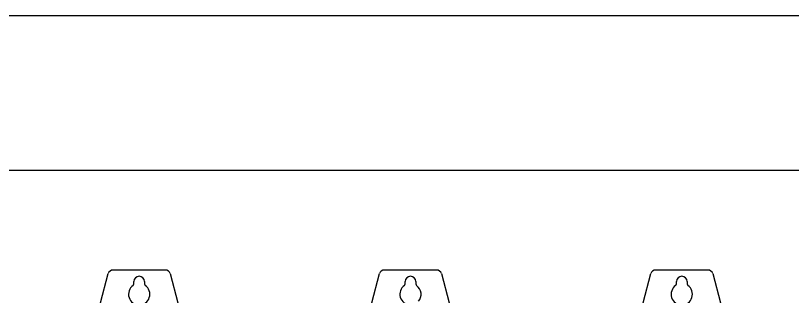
# Model space of a CAD drawing. Header units: millimetres. Extents: x 30557 to 235556, y -116603 to -73383.
# Drawn here: x 131482.9 to 131884.7, y -74216.9 to -74071.5 of the extents above; entities that cross this region are included whole.
import ezdxf

# ---------------------------------------------------------------- set-up
doc = ezdxf.new("R2010")
doc.units = ezdxf.units.MM

# ---------------------------------------------------------------- blocks, each defined once
blk = doc.blocks.new('1756-A10-Z')
at = {"color": 7, "linetype": 'Continuous'}
for p, q in [((75.2, 24.85), (48.08, 24.85)), ((215.51, 24.85), (188.4, 24.85)), ((355.83, 24.85), (328.72, 24.85)), ((41.59, 7.81), (45.66, 22.99)), ((77.62, 22.99), (81.68, 7.81)), ((181.91, 7.81), (185.98, 22.99)), ((217.93, 22.99), (222, 7.81)), ((322.23, 7.81), (326.3, 22.99)), ((358.25, 22.99), (362.32, 7.81)), ((58.88, 17.64), (58.88, 18.83)), ((64.4, 18.83), (64.4, 17.64)), ((199.2, 17.64), (199.2, 18.83)), ((204.71, 18.83), (204.71, 17.64)), ((339.52, 17.64), (339.52, 18.83)), ((345.03, 18.83), (345.03, 17.64))]:
    blk.add_line(p, q, dxfattribs=at)
for centre, radius, start, end in [((48.08, 22.34), 2.51, 90, 165), ((75.2, 22.34), 2.51, 15, 90), ((188.4, 22.34), 2.51, 90, 165), ((215.51, 22.34), 2.51, 15, 90), ((328.72, 22.34), 2.51, 90, 165), ((355.83, 22.34), 2.51, 15, 90), ((61.64, 18.83), 2.76, 0, 180), ((201.96, 18.83), 2.76, 0, 180), ((342.27, 18.83), 2.76, 0, 180), ((61.64, 12.32), 5.51, 125.2344, 54.7093), ((57.88, 17.64), 1, 305.2344, 0), ((65.4, 17.64), 1, 180, 234.7656), ((201.96, 12.32), 5.51, 125.2344, 267.4839), ((198.2, 17.64), 1, 305.2344, 0), ((205.72, 17.64), 1, 180, 234.7656), ((201.96, 12.32), 5.51, 318.5155, 54.7093), ((342.27, 12.32), 5.51, 125.2344, 54.7093), ((338.52, 17.64), 1, 305.2344, 0), ((346.03, 17.64), 1, 180, 234.7656)]:
    blk.add_arc(centre, radius, start, end, dxfattribs=at)

msp = doc.modelspace()

# ---------------------------------------------------------------- linework, layer by layer
for p, q in [((131278.54, -74071.46), (132018.55, -74071.46)), ((131278.54, -74151.46), (132018.55, -74151.46))]:
    msp.add_line(p, q)

# ---------------------------------------------------------------- block references
msp.add_blockref('1756-A10-Z', (131485.2, -74228.02))

doc.saveas('drawing.dxf')
